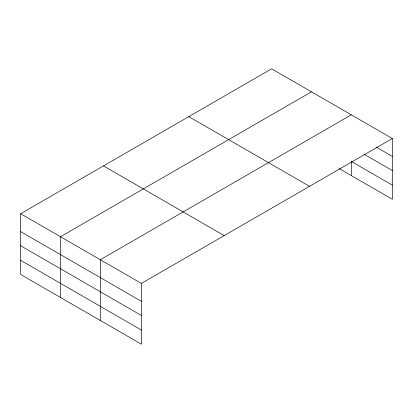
<?xml version="1.0" encoding="UTF-8"?>
<svg xmlns="http://www.w3.org/2000/svg" width="413" height="413" viewBox="0 0 413 413"><rect width="100%" height="100%" fill="white"/><g stroke="black" fill="none" stroke-linecap="round" stroke-linejoin="round"><path stroke-width="0.62" d="M339.13 168.556L392.35 199.278L392.35 138.515L271.63 68.821L20.65 213.722L20.65 274.485L141.37 344.179L141.37 283.421L20.65 213.722M311.469 91.82L60.489 236.721L60.489 297.484M351.303 114.819L100.328 259.72L100.328 320.483M141.37 283.421L392.35 138.515M376.264 147.121L392.35 156.408M364.065 154.225L392.35 170.559M351.861 161.757L392.35 185.132M188.808 116.636L309.528 186.335M103.472 165.902L224.192 235.601M20.65 231.616L141.37 301.309M20.65 245.761L141.37 315.46M20.65 260.335L141.37 330.033M351.303 161.437L351.303 175.582"/></g></svg>
